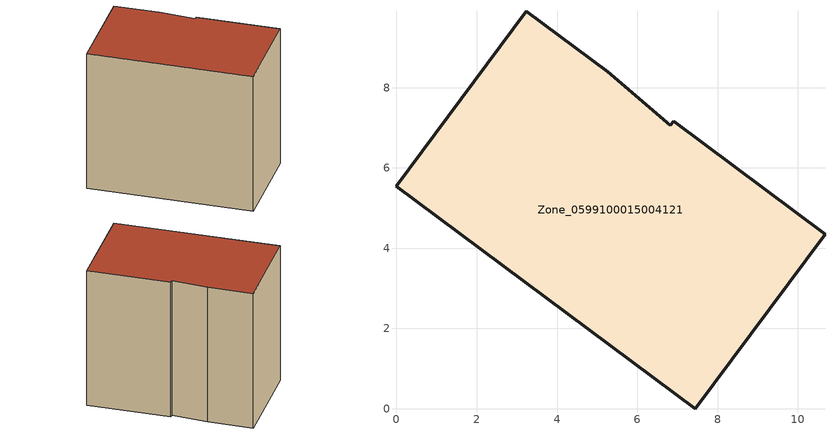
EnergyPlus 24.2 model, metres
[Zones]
Zone_0599100015004121
 floor ground (C_G): 7.44,0 0,5.55 3.24,9.9 5.26,8.39 6.82,7.06 6.91,7.16 10.68,4.35 z0.82
 wall outside (C_F): 0,5.55 7.44,0 10.68,4.35 6.91,7.16 6.82,7.06 5.26,8.39 3.24,9.9 0,5.55 z0.82:9.09
 roof outside (C_R): 10.68,4.35 6.91,7.16 6.82,7.06 5.26,8.39 3.24,9.9 0,5.55 7.44,0 z9.09
[BUILDING]
Pand.0599100015004121: North Axis=0; Terrain=City; Loads Convergence Tolerance Value=0.04; Temperature Convergence Tolerance Value=0.4; Solar Distribution=FullExterior; Maximum Number of Warmup Days=25; Minimum Number of Warmup Days=1
[Site:Location]
Rotterdam.The.Hague.AP_ZH_NLD Design_Conditions: Latitude=51.96; Longitude=4.45; Time Zone=1; Elevation=-4.5
[SITE:GROUNDTEMPERATURE:BUILDINGSURFACE]
18, 18, 18, 18, 18, 18, 18, 18, 18, 18, 18, 18
[MATERIAL] Thermal Absorptance=0.9; Solar Absorptance=0.7; Visible Absorptance=0.7
Name | Roughness | Thickness | Conductivity | Density | Specific Heat
G.TI.1975-1991 | MediumSmooth | 0.15 | 0.288461 | 540 | 1210
F.TI.1975-1991 | Rough | 0.3 | 0.230769 | 1920 | 840
R.TI.1975-1991 | MediumRough | 0.2 | 0.153846 | 1500 | 1000
[CONSTRUCTION]
C_G: G.TI.1975-1991
C_F: F.TI.1975-1991
C_R: R.TI.1975-1991
[ZONE]
Zone_0599100015004121: Type=1; Multiplier=1; Ceiling Height=Autocalculate; Volume=Autocalculate; Floor Area=autocalculate; Part of Total Floor Area=Yes
[ZONEINFILTRATION:DESIGNFLOWRATE]
Infil_Zone_0599100015004121: Zone or ZoneList or Space or SpaceList=Zone_0599100015004121; Schedule=AlwaysOn; Design Flow Rate Calculation Method=Flow/Area; Flow Rate per Floor Area=0.003; Constant Term Coefficient=1; Temperature Term Coefficient=0; Velocity Term Coefficient=0; Velocity Squared Term Coefficient=0
[HVACTEMPLATE:ZONE:IDEALLOADSAIRSYSTEM]
Zone_0599100015004121: Maximum Heating Supply Air Temperature=50; Minimum Cooling Supply Air Temperature=13; Maximum Heating Supply Air Humidity Ratio=0.0156; Minimum Cooling Supply Air Humidity Ratio=0.0077; Heating Limit=NoLimit; Cooling Limit=NoLimit; Dehumidification Control Type=ConstantSensibleHeatRatio; Cooling Sensible Heat Ratio=0.7; Dehumidification Setpoint=60; Humidification Control Type=None; Humidification Setpoint=30; Outdoor Air Method=None; Outdoor Air Flow Rate per Person=0.00944; Outdoor Air Flow Rate per Zone Floor Area=0; Outdoor Air Flow Rate per Zone=0; Demand Controlled Ventilation Type=None; Outdoor Air Economizer Type=NoEconomizer; Heat Recovery Type=None; Sensible Heat Recovery Effectiveness=0.7; Latent Heat Recovery Effectiveness=0.65
[ZONECONTROL:THERMOSTAT]
ThermostatControl_Zone_0599100015004121: Zone or ZoneList=Zone_0599100015004121; Control Type Schedule=DualSetpointControlType; Control 1=Thermostat_Zone_0599100015004121; Temperature Difference Between Cutout And Setpoint=0
[THERMOSTATSETPOINT:DUALSETPOINT]
Thermostat_Zone_0599100015004121: Heating Setpoint Temperature Schedule=HeatingSetpoint_Zone_0599100015004121; Cooling Setpoint Temperature Schedule=CoolingSetpoint_Zone_0599100015004121
[SCHEDULE:COMPACT]
HeatingSetpoint_Zone_0599100015004121: Through: 12/31, For: AllDays, Until: 24:00, 21
CoolingSetpoint_Zone_0599100015004121: Through: 12/31, For: AllDays, Until: 24:00, 24
DualSetpointControlType: Through: 12/31, For: AllDays, Until: 24:00, 4
AlwaysOn: Through: 12/31, For: AllDays, Until: 24:00, 1
